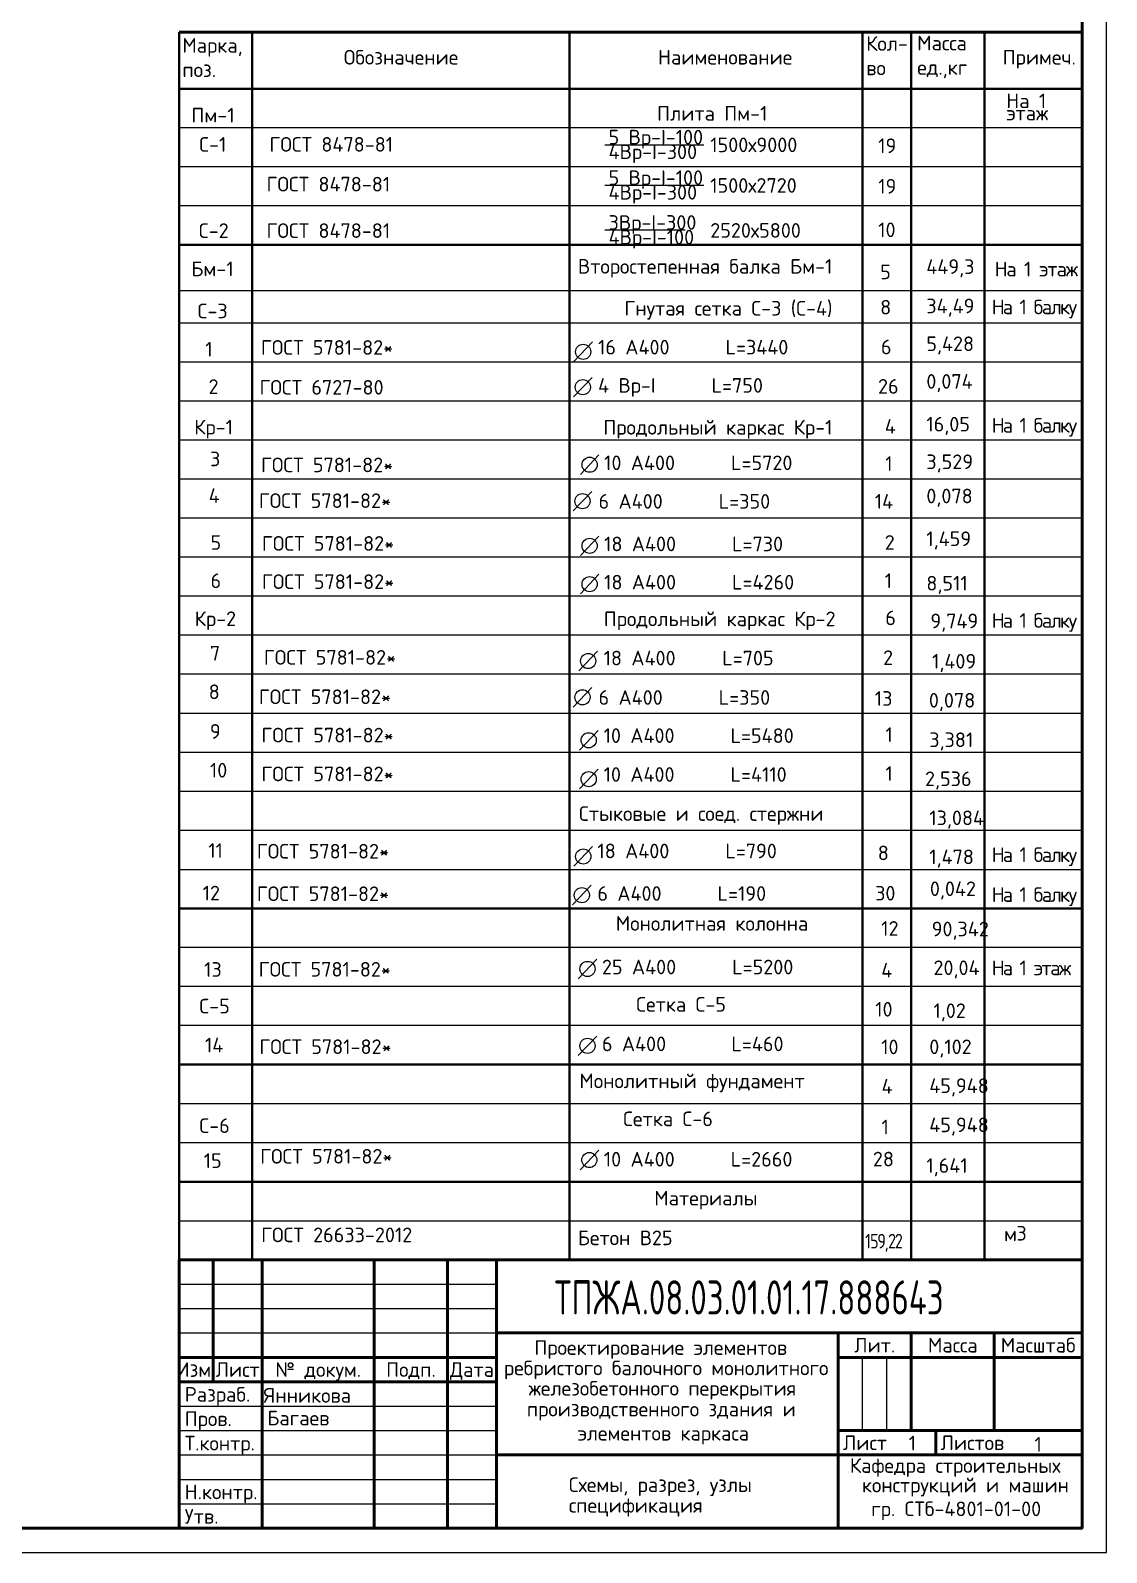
# Model space of a CAD drawing. Header units: millimetres. Extents: x -258556 to -95372, y 16759 to 83599.
# Drawn here: x -127373.7 to -127153.2, y 41411.4 to 41723.4 of the extents above; entities that cross this region are included whole.
import ezdxf
from ezdxf.enums import TextEntityAlignment as Align

# ---------------------------------------------------------------- set-up
doc = ezdxf.new("R2010")
doc.units = ezdxf.units.MM
doc.header["$LTSCALE"] = 0.5
for name, color, linetype, lineweight in [('0.25-STAMP', 10, 'Continuous', 25), ('0.25-TEXT', 10, 'Continuous', 25), ('0.3-STAMP', 7, 'Continuous', 30), ('ТОЛСТЫЕ', 1, 'Continuous', 50), ('Толстый', 7, 'Continuous', 40), ('ТОНКИЕе', 7, 'Continuous', 25)]:
    doc.layers.add(name, color=color, linetype=linetype, lineweight=lineweight)
doc.layers.add('тонкие', color=7, linetype='Continuous')
doc.styles.add('Наклонный', font='isocpeur.ttf', dxfattribs={"height": 3})
doc.styles.add('Наклонный3.5', font='isocpeur.ttf', dxfattribs={"height": 3})
doc.styles.add('прямой 7', font='isocpeur.ttf', dxfattribs={"width": 0.7, "height": 7})

msp = doc.modelspace()

# ---------------------------------------------------------------- linework, layer by layer
at = {"layer": '0.25-STAMP', "color": 7}
for p, q in [((-127343.22469, 41466.39761), (-127278.22469, 41466.39761)), ((-127343.22469, 41461.39761), (-127278.22469, 41461.39761)), ((-127343.22469, 41456.39761), (-127278.22469, 41456.39761)), ((-127203.22469, 41436.39761), (-127203.22469, 41451.39761)), ((-127198.22469, 41436.39761), (-127198.22469, 41451.39761)), ((-127343.22469, 41441.39761), (-127278.22469, 41441.39761)), ((-127343.22469, 41436.39761), (-127278.22469, 41436.39761)), ((-127343.22469, 41431.39761), (-127278.22469, 41431.39761)), ((-127343.22469, 41426.39761), (-127278.22469, 41426.39761)), ((-127343.22469, 41421.39761), (-127278.22469, 41421.39761))]:
    msp.add_line(p, q, dxfattribs=at)
msp.add_lwpolyline([(-127994.22469, 41411.39759), (-127153.22469, 41411.39759), (-127153.22469, 42005.39759), (-127994.22469, 42005.39759), (-127994.22469, 41411.39759)], dxfattribs=at)
at = {"layer": '0.3-STAMP', "color": 7, "lineweight": 50}
for p, q in [((-127343.2247, 41416.39761), (-127343.2247, 41471.39761)), ((-127343.22469, 41471.39761), (-127158.22469, 41471.39761)), ((-127336.22469, 41446.39761), (-127336.22469, 41471.39761)), ((-127326.22469, 41416.39761), (-127326.22469, 41471.39761)), ((-127303.22469, 41416.39761), (-127303.22469, 41471.39761)), ((-127288.22469, 41416.39761), (-127288.22469, 41471.39761)), ((-127278.22469, 41416.39761), (-127278.22469, 41471.39761)), ((-127278.22469, 41456.39761), (-127158.22469, 41456.39761)), ((-127208.22469, 41416.39761), (-127208.22469, 41456.39761)), ((-127193.22469, 41436.39761), (-127193.22469, 41456.39761)), ((-127176.22469, 41436.39761), (-127176.22469, 41456.39761)), ((-127343.22469, 41451.39761), (-127278.22469, 41451.39761)), ((-127208.22469, 41451.39761), (-127158.22469, 41451.39761)), ((-127343.22469, 41446.39761), (-127278.22469, 41446.39761)), ((-127208.22469, 41436.39761), (-127158.22469, 41436.39761)), ((-127188.22469, 41431.39761), (-127188.22469, 41436.39761)), ((-127278.22469, 41431.39761), (-127158.22469, 41431.39761))]:
    msp.add_line(p, q, dxfattribs=at)
at = {"layer": '0.3-STAMP', "color": 7}
for p, q in [((-127158.2247, 41416.39761), (-127158.2247, 41471.39761)), ((-127343.22469, 41416.39761), (-127158.22469, 41416.39761))]:
    msp.add_line(p, q, dxfattribs=at)
at = {"layer": '0.3-STAMP', "color": 7, "lineweight": 50}
msp.add_lwpolyline([(-127974.22469, 41416.39759), (-127158.22469, 41416.39759), (-127158.22469, 42000.39759), (-127974.22469, 42000.39759), (-127974.22469, 41416.39759)], dxfattribs=at)
at = {"layer": 'ТОЛСТЫЕ', "color": 7}
msp.add_lwpolyline([(-127343.2247, 41722.99974), (-127158.2247, 41722.99974)], dxfattribs=at)
at = {"layer": 'Толстый', "color": 7}
for p, q in [((-127343.2247, 41722.99974), (-127343.2247, 41606.52586)), ((-127343.2247, 41722.99974), (-127343.2247, 41606.52586)), ((-127328.2247, 41722.99974), (-127328.2247, 41655.39761)), ((-127328.2247, 41722.99974), (-127328.2247, 41471.39761)), ((-127263.2247, 41722.99974), (-127263.2247, 41711.39761)), ((-127263.2247, 41722.99974), (-127263.2247, 41487.39761)), ((-127203.2247, 41722.99974), (-127203.2247, 41711.39761)), ((-127203.2247, 41722.99974), (-127203.2247, 41711.39761)), ((-127193.2247, 41722.99974), (-127193.2247, 41711.39761)), ((-127193.2247, 41722.99974), (-127193.2247, 41471.39761)), ((-127178.2247, 41722.99974), (-127178.2247, 41607.39761)), ((-127178.2247, 41722.99974), (-127178.2247, 41607.39761)), ((-127343.2247, 41711.39761), (-127343.2247, 41541.8709)), ((-127158.2247, 41711.39761), (-127343.2247, 41711.39761)), ((-127203.2247, 41711.39761), (-127203.2247, 41540.74112)), ((-127178.2247, 41711.39761), (-127178.2247, 41541.8709)), ((-127263.2247, 41703.39761), (-127263.2247, 41679.39761)), ((-127263.2247, 41703.39761), (-127263.2247, 41679.39761)), ((-127203.2247, 41703.39761), (-127203.2247, 41679.39761)), ((-127203.2247, 41703.39761), (-127203.2247, 41679.39761)), ((-127193.2247, 41703.39761), (-127193.2247, 41679.39761)), ((-127193.2247, 41703.39761), (-127193.2247, 41679.39761)), ((-127158.2247, 41679.39761), (-127343.2247, 41679.39761)), ((-127263.2247, 41670.07551), (-127263.2247, 41655.39761)), ((-127263.2247, 41670.07551), (-127263.2247, 41655.39761)), ((-127203.2247, 41670.07551), (-127203.2247, 41607.39761)), ((-127203.2247, 41670.07551), (-127203.2247, 41607.39761)), ((-127193.2247, 41670.07551), (-127193.2247, 41606.06696)), ((-127193.2247, 41670.07551), (-127193.2247, 41606.06696)), ((-127328.2247, 41647.39761), (-127328.2247, 41606.52586)), ((-127328.2247, 41647.39761), (-127328.2247, 41606.52586)), ((-127263.2247, 41647.39761), (-127263.2247, 41607.39761)), ((-127263.2247, 41647.39761), (-127263.2247, 41607.39761)), ((-127343.2247, 41589.8709), (-127343.2247, 41541.8709)), ((-127328.2247, 41589.8709), (-127328.2247, 41541.8709)), ((-127328.2247, 41589.8709), (-127328.2247, 41541.8709)), ((-127263.2247, 41589.8709), (-127263.2247, 41541.8709)), ((-127263.2247, 41589.8709), (-127263.2247, 41541.8709)), ((-127203.2247, 41589.8709), (-127203.2247, 41540.74112)), ((-127193.2247, 41590.70691), (-127193.2247, 41540.74112)), ((-127193.2247, 41590.70691), (-127193.2247, 41540.74112)), ((-127178.2247, 41589.8709), (-127178.2247, 41541.8709)), ((-127343.2247, 41543.39761), (-127343.2247, 41471.39761)), ((-127343.2247, 41543.39761), (-127158.2247, 41543.39761)), ((-127328.2247, 41543.39761), (-127328.2247, 41471.39761)), ((-127263.2247, 41543.39761), (-127263.2247, 41471.39761)), ((-127203.2247, 41543.39761), (-127203.2247, 41471.39761)), ((-127178.2247, 41543.39761), (-127178.2247, 41471.39761)), ((-127193.2247, 41533.8709), (-127193.2247, 41471.39761)), ((-127158.2247, 41511.39761), (-127343.2247, 41511.39761)), ((-127343.2247, 41487.37096), (-127158.2247, 41487.37096)), ((-127343.2247, 41471.39761), (-127158.2247, 41471.39761))]:
    msp.add_line(p, q, dxfattribs=at)
at = {"layer": 'тонкие', "color": 7}
for p, q in [((-127158.2247, 41711.39761), (-127343.2247, 41711.39761)), ((-127158.2247, 41703.39761), (-127343.2247, 41703.39761)), ((-127255.99569, 41699.93134), (-127235.69264, 41699.93134)), ((-127255.99569, 41699.93134), (-127235.69264, 41699.93134)), ((-127158.2247, 41695.39761), (-127343.2247, 41695.39761)), ((-127255.99569, 41691.61786), (-127235.69264, 41691.61786)), ((-127255.99569, 41691.61786), (-127235.69264, 41691.61786)), ((-127158.2247, 41687.39761), (-127343.2247, 41687.39761)), ((-127255.99613, 41682.50658), (-127239.54688, 41682.50658)), ((-127255.99613, 41682.50658), (-127239.54688, 41682.50658)), ((-127158.2247, 41679.39761), (-127343.2247, 41679.39761)), ((-127158.2247, 41663.39761), (-127343.2247, 41663.39761)), ((-127262.35385, 41655.49031), (-127258.53792, 41659.50812)), ((-127262.35385, 41655.49031), (-127258.53792, 41659.50812)), ((-127158.2247, 41655.39761), (-127343.2247, 41655.39761)), ((-127262.41373, 41648.24133), (-127258.5978, 41652.25914)), ((-127262.41373, 41648.24133), (-127258.5978, 41652.25914)), ((-127158.2247, 41647.39761), (-127343.2247, 41647.39761)), ((-127158.2247, 41639.39761), (-127343.2247, 41639.39761)), ((-127261.0205, 41632.34559), (-127257.20457, 41636.36339)), ((-127261.0205, 41632.34559), (-127257.20457, 41636.36339)), ((-127158.2247, 41631.39761), (-127343.2247, 41631.39761)), ((-127262.49252, 41624.87512), (-127258.67659, 41628.89292)), ((-127262.49252, 41624.87512), (-127258.67659, 41628.89292)), ((-127158.2247, 41623.39761), (-127343.2247, 41623.39761)), ((-127261.0205, 41615.71882), (-127257.20457, 41619.73662)), ((-127261.0205, 41615.71882), (-127257.20457, 41619.73662)), ((-127158.2247, 41615.39761), (-127343.2247, 41615.39761)), ((-127261.0205, 41607.88349), (-127257.20457, 41611.9013)), ((-127261.0205, 41607.88349), (-127257.20457, 41611.9013)), ((-127158.2247, 41607.39761), (-127343.2247, 41607.39761)), ((-127158.2247, 41599.39761), (-127343.2247, 41599.39761)), ((-127261.315, 41592.11775), (-127257.49907, 41596.13556)), ((-127261.315, 41592.11775), (-127257.49907, 41596.13556)), ((-127158.2247, 41591.39761), (-127343.2247, 41591.39761)), ((-127262.49252, 41584.68074), (-127258.67659, 41588.69855)), ((-127262.49252, 41584.68074), (-127258.67659, 41588.69855)), ((-127158.2247, 41583.39761), (-127343.2247, 41583.39761)), ((-127261.21441, 41575.87308), (-127257.39848, 41579.89089)), ((-127261.21441, 41575.87308), (-127257.39848, 41579.89089)), ((-127158.2247, 41575.39761), (-127343.2247, 41575.39761)), ((-127261.21441, 41567.91212), (-127257.39848, 41571.92993)), ((-127261.21441, 41567.91212), (-127257.39848, 41571.92993)), ((-127158.2247, 41567.39761), (-127343.2247, 41567.39761)), ((-127158.2247, 41559.39761), (-127343.2247, 41559.39761)), ((-127158.2247, 41559.39761), (-127343.2247, 41559.39761)), ((-127262.32867, 41552.06544), (-127258.51274, 41556.08324)), ((-127262.32867, 41552.06544), (-127258.51274, 41556.08324)), ((-127343.2247, 41551.39761), (-127158.2247, 41551.39761)), ((-127262.61258, 41544.1325), (-127258.79665, 41548.15031)), ((-127262.61258, 41544.1325), (-127258.79665, 41548.15031)), ((-127343.2247, 41543.39761), (-127158.2247, 41543.39761)), ((-127158.2247, 41535.39761), (-127343.2247, 41535.39761)), ((-127261.46357, 41529.00897), (-127257.64765, 41533.02677)), ((-127158.2247, 41527.39761), (-127343.2247, 41527.39761)), ((-127158.2247, 41519.39761), (-127343.2247, 41519.39761)), ((-127261.45987, 41513.24999), (-127257.64394, 41517.2678)), ((-127158.2247, 41511.39761), (-127343.2247, 41511.39761)), ((-127343.2247, 41511.39761), (-127158.2247, 41511.39761)), ((-127158.2247, 41503.39761), (-127343.2247, 41503.39761)), ((-127158.2247, 41495.39761), (-127343.2247, 41495.39761)), ((-127261.08098, 41489.84358), (-127257.26505, 41493.86138)), ((-127343.2247, 41487.39761), (-127158.2247, 41487.39761)), ((-127343.2247, 41487.39761), (-127158.2247, 41487.39761)), ((-127343.2247, 41479.39761), (-127158.2247, 41479.39761)), ((-127343.2247, 41479.39761), (-127343.2247, 41463.39761)), ((-127343.2247, 41471.39761), (-127158.2247, 41471.39761))]:
    msp.add_line(p, q, dxfattribs=at)
for centre in [(-127260.45138, 41657.49343), (-127260.45138, 41657.49343), (-127260.51126, 41650.24445), (-127260.51126, 41650.24445), (-127259.11803, 41634.3487), (-127259.11803, 41634.3487), (-127260.59005, 41626.87823), (-127260.59005, 41626.87823), (-127259.11803, 41617.72193), (-127259.11803, 41617.72193), (-127259.11803, 41609.88661), (-127259.11803, 41609.88661), (-127259.41253, 41594.12087), (-127259.41253, 41594.12087), (-127260.59005, 41586.68386), (-127260.59005, 41586.68386), (-127259.31194, 41577.8762), (-127259.31194, 41577.8762), (-127259.31194, 41569.91524), (-127259.31194, 41569.91524), (-127260.4262, 41554.06855), (-127260.4262, 41554.06855), (-127260.71011, 41546.13562), (-127260.71011, 41546.13562), (-127259.56111, 41531.01208), (-127259.5574, 41515.25311), (-127259.17851, 41491.84669)]:
    msp.add_circle(centre, 1.55339, dxfattribs=at)
at = {"layer": 'ТОНКИЕе', "color": 7}
msp.add_lwpolyline([(-127343.2247, 41679.39761), (-127343.2247, 41670.07551), (-127158.2247, 41670.07551)], dxfattribs=at)

# ---------------------------------------------------------------- texts
at = {"layer": '0.25-TEXT', "color": 7, "style": 'прямой 7', "width": 0.7}
msp.add_text('ТПЖА.08.03.01.01.17.888643 ', height=7, dxfattribs=at).set_placement((-127266.33187, 41460.18365))
at = {"layer": '0.25-TEXT', "color": 7, "style": 'Наклонный'}
for s, p in [('Проектирование элементов', (-127270.43565, 41451.90667)), ('ребристого балочного монолитного', (-127276.67982, 41447.73107)), ('Разраб.', (-127342.06737, 41442.31859)), ('Янникова', (-127325.87841, 41442.10693)), ('железобетонного перекрытия', (-127271.60057, 41443.56552)), ('производственного здания и', (-127271.98888, 41439.29804)), ('Пров.', (-127342.06737, 41437.31859)), ('Багаев', (-127325.1398, 41437.46348)), ('Т.контр.', (-127342.06737, 41432.31859)), ('элементов каркаса', (-127261.60068, 41434.35179)), ('Лист', (-127207.22469, 41432.39761)), ('1', (-127193.75173, 41432.33899)), ('Листов', (-127187.22469, 41432.39761)), ('1', (-127167.99175, 41432.06535)), ('Кафедра строительных', (-127205.79692, 41427.72848)), ('Схемы, разрез, узлы', (-127263.37882, 41423.80397)), ('Н.контр.', (-127342.06737, 41422.31859)), ('спецификация', (-127263.37882, 41419.5804)), ('Утв.', (-127342.06737, 41417.31859)), ('гр. СТб-4801-01-00', (-127201.44829, 41418.8536))]:
    msp.add_text(s, height=3, dxfattribs=at).set_placement(p)
for s, p in [('Лит.', (-127200.72469, 41453.89761)), ('Масса', (-127184.72469, 41453.89761)), ('Масштаб', (-127167.22469, 41453.89761)), ('Изм.', (-127339.72469, 41448.89761)), ('Лист', (-127331.22469, 41448.89761)), ('№ докум.', (-127314.72469, 41448.89761)), ('Подп.', (-127295.72469, 41448.89761)), ('Дата', (-127283.22469, 41448.89761))]:
    msp.add_text(s, height=3, dxfattribs=at).set_placement(p, align=Align.MIDDLE_CENTER)
at = {"layer": 'ТОЛСТЫЕ', "color": 7, "insert": (-127202.68819, 41476.71885), "char_height": 3, "attachment_point": 1, "style": 'Наклонный3.5'}
msp.add_mtext_dynamic_manual_height_columns('{\\W0.8;\\T0.85;159,22}', width=14.1620556, gutter_width=17.5, heights=[0], dxfattribs=at)
at = {"layer": 'тонкие', "color": 7, "char_height": 3, "attachment_point": 1, "style": 'Наклонный3.5'}
for s, width, heights, insert in [('Кол-\\Pво', 8.2829146, [0], (-127202.46609, 41722.17739)), ('Кол-\\Pво', 8.2829146, [0], (-127202.46609, 41722.17739)), ('Масса\\Pед.,кг', 13.7178906, [0], (-127192.0166, 41722.27569)), ('Масса\\Pед.,кг', 13.7178906, [0], (-127192.0166, 41722.27569)), ('Марка,\\Pпоз.', 12.6638621, [0], (-127342.56078, 41721.80968)), ('Марка,\\Pпоз.', 12.6638621, [0], (-127342.56078, 41721.80968)), ('Обозначение', 44.971384, [0], (-127309.47558, 41719.36282)), ('Обозначение', 44.971384, [0], (-127309.47558, 41719.36282)), ('Наименование', 39.3909921, [0], (-127245.10207, 41719.36282)), ('Наименование', 39.3909921, [0], (-127245.10207, 41719.36282)), ('Примеч.', 15.523702, [0], (-127174.51685, 41719.36282)), ('Примеч.', 15.523702, [0], (-127174.51685, 41719.36282)), ('\\pxsm0.5;На 1 этаж', 17.3996689, [0], (-127173.77087, 41710.43115)), ('Пм-1', 11.5440951, [0], (-127340.69862, 41707.49225)), ('Плита Пм-1', 58.1953344, [0], (-127245.30862, 41707.86624)), ('С-1', 11.5440951, [0], (-127339.09879, 41701.50057)), ('С-1', 11.5440951, [0], (-127339.09879, 41701.50057)), ('ГОСТ 8478-81', 61.7924882, [0], (-127324.71118, 41701.50758)), ('ГОСТ 8478-81', 61.7924882, [0], (-127324.71118, 41701.50758)), ('\\pxsm0.6;5 Вр-I-100\\P4Вр-I-300', 31.3188035, [10.30316], (-127255.23705, 41702.9974)), ('1500х9000', 5.3039749, [0], (-127234.41207, 41701.40559)), ('19', 5.3039749, [0], (-127199.99505, 41701.23242)), ('\\pxsm0.6;5 Вр-I-100\\P4Вр-I-300', 31.3188035, [10.30316], (-127255.23705, 41694.68393)), ('ГОСТ 8478-81', 61.7924882, [0], (-127325.30648, 41693.35721)), ('1500х2720', 5.3039749, [0], (-127234.41207, 41693.09211)), ('19', 5.3039749, [0], (-127199.99505, 41692.91895)), ('\\pxsm0.6;3Вр-I-300\\P4Вр-I-100', 31.3188035, [0], (-127255.2375, 41685.49774)), ('С-2', 11.5440951, [0], (-127339.16774, 41683.8297)), ('ГОСТ 8478-81', 61.7924882, [0], (-127325.30648, 41683.8305)), ('2520х5800', 5.3039749, [0], (-127234.41207, 41683.87888)), ('10', 5.3039749, [0], (-127200.00372, 41683.99684)), ('Бм-1', 11.5440951, [0], (-127340.69862, 41675.99033)), ('Второстепенная балка Бм-1', 58.1953344, [0], (-127261.51741, 41676.50808)), ('5', 5.3039749, [0], (-127199.60219, 41675.3641)), ('449,3', 5.3039749, [0], (-127190.14268, 41676.45593)), ('{\\T0.9;На 1 этаж}', 17.3996689, [0], (-127176.14018, 41675.94993)), ('С-3', 11.5440951, [0], (-127339.43883, 41667.36678)), ('Гнутая сетка С-3 (С-4)', 50.9591858, [0], (-127252.00326, 41667.92003)), ('8', 5.3039749, [0], (-127199.60219, 41668.13244)), ('34,49', 5.3039749, [0], (-127190.14268, 41668.39385)), ('{\\T0.85;На 1 балку}', 17.3996689, [0], (-127176.74276, 41668.18379)), ('ГОСТ 5781-82*', 61.7924882, [0], (-127326.45916, 41659.88661)), ('16 А400      L=3440', 58.3044624, [0], (-127257.39309, 41659.94612)), ('6', 5.3039749, [0], (-127199.43728, 41659.97979)), ('5,428', 5.3039749, [0], (-127190.14268, 41660.64097)), ('1', 4.9424109, [0], (-127337.84792, 41659.5178)), ('2', 4.9424109, [3.38082], (-127337.18208, 41651.85833)), ('ГОСТ 6727-80', 61.7924882, [0], (-127326.74961, 41651.7149)), ('4 Вр-I      L=750', 52.0456418, [0], (-127257.38939, 41652.10758)), ('26', 5.3039749, [0], (-127200.03901, 41651.91406)), ('0,074', 5.3039749, [0], (-127190.14268, 41652.92937)), ('16,05', 5.3039749, [0], (-127190.14268, 41644.16619)), ('{\\T0.85;На 1 балку}', 17.3996689, [0], (-127176.74276, 41643.92401)), ('Кр-1', 11.5440951, [0], (-127340.12775, 41643.55287)), ('Продольный каркас Кр-1', 58.7579219, [0], (-127256.31806, 41643.51962)), ('4', 5.3039749, [0], (-127198.64914, 41643.72325)), ('3', 4.6516974, [0], (-127336.88776, 41637.04151)), ('ГОСТ 5781-82*', 61.7924882, [0], (-127326.44685, 41635.81227)), ('10 А400      L=5720', 61.3799221, [0], (-127256.15292, 41636.23989)), ('1', 5.3039749, [0], (-127198.55967, 41636.08768)), ('3,529', 5.3039749, [0], (-127190.14268, 41636.45458)), ('4', 4.9424109, [0], (-127337.15498, 41629.50912)), ('ГОСТ 5781-82*', 61.7924882, [0], (-127326.89277, 41628.48413)), ('6 А400      L=350', 52.0456418, [0], (-127257.28594, 41628.33997)), ('14', 5.3039749, [0], (-127200.70147, 41628.3454)), ('0,078', 5.3039749, [0], (-127190.14268, 41629.44407)), ('5', 4.6516974, [0], (-127336.77568, 41619.91462)), ('ГОСТ 5781-82*', 61.7924882, [0], (-127326.25573, 41619.72218)), ('18 А400      L=730', 61.3799221, [0], (-127256.15292, 41619.61312)), ('2', 5.3039749, [0], (-127198.66415, 41619.91788)), ('1,459', 5.3039749, [0], (-127190.14268, 41620.68081)), ('6', 4.6516974, [0], (-127336.77568, 41612.0793)), ('ГОСТ 5781-82*', 61.7924882, [0], (-127326.25573, 41611.88686)), ('18 А400      L=4260', 61.3799221, [0], (-127256.15292, 41611.7778)), ('1', 5.3039749, [0], (-127198.66415, 41612.08256)), ('8,511', 5.3039749, [0], (-127190.14268, 41611.56716)), ('Кр-2', 11.5440951, [0], (-127340.03087, 41604.29249)), ('Продольный каркас Кр-2', 58.7579219, [0], (-127256.22118, 41604.25925)), ('6', 5.3039749, [0], (-127198.55226, 41604.46288)), ('9,749', 5.3039749, [0], (-127189.31106, 41603.82939)), ('{\\T0.85;На 1 балку}', 17.3996689, [0], (-127176.74276, 41603.92558)), ('7', 4.9424109, [0], (-127336.90908, 41597.20889)), ('ГОСТ 5781-82*', 61.7924882, [0], (-127325.85677, 41596.37077)), ('18 А400     L=705', 52.0456418, [0], (-127256.24994, 41596.22661)), ('2', 5.3039749, [0], (-127199.00021, 41596.30783)), ('1,409', 5.3039749, [0], (-127188.9688, 41595.56716)), ('8', 4.9424109, [0], (-127337.15498, 41589.31474)), ('ГОСТ 5781-82*', 61.7924882, [0], (-127326.89277, 41588.28976)), ('6 А400      L=350', 52.0456418, [0], (-127257.28594, 41588.1456)), ('13', 5.3039749, [0], (-127200.70147, 41587.9381)), ('0,078', 5.3039749, [0], (-127189.62178, 41587.56716)), ('9', 4.9424109, [0], (-127336.90908, 41581.19306)), ('ГОСТ 5781-82*', 61.7924882, [0], (-127326.35645, 41580.43795)), ('10 А400      L=5480', 52.0456418, [3.5025], (-127256.25365, 41580.32889)), ('1', 5.3039749, [0], (-127198.51661, 41580.51879)), ('3,381', 5.3039749, [0], (-127189.53967, 41579.48253)), ('10', 4.9424109, [0], (-127336.90908, 41573.2321)), ('ГОСТ 5781-82*', 61.7924882, [0], (-127326.35645, 41572.47699)), ('10 А400      L=4110', 52.0456418, [3.5025], (-127256.25365, 41572.36793)), ('1', 5.3039749, [0], (-127198.51661, 41572.55783)), ('2,536', 5.3039749, [0], (-127190.41324, 41571.48253)), ('Стыковые и соед. стержни', 72.0453803, [0], (-127261.29669, 41564.35383)), ('13,084', 5.3039749, [0], (-127189.53967, 41563.48253)), ('11', 6.0411658, [0], (-127337.24528, 41556.77172)), ('ГОСТ 5781-82*', 61.7924882, [0], (-127327.30071, 41556.63411)), ('18 А400      L=790', 59.5133679, [0], (-127257.52915, 41556.68596)), ('8', 5.3039749, [0], (-127200.08308, 41556.28436)), ('1,478', 5.3039749, [0], (-127189.53967, 41555.48253)), ('{\\T0.85;На 1 балку}', 17.3996689, [0], (-127176.74276, 41555.92248)), ('12', 6.0411658, [0], (-127338.39716, 41548.0596)), ('ГОСТ 5781-82*', 61.7924882, [0], (-127327.29961, 41547.92199)), ('6 А400      L=190', 52.0456418, [0], (-127257.52805, 41547.97384)), ('30', 5.3039749, [0], (-127200.63802, 41548.03)), ('0,042', 5.3039749, [0], (-127189.41736, 41548.94265)), ('{\\T0.85;На 1 балку}', 17.3996689, [0], (-127176.74276, 41547.74414)), ('Монолитная колонна', 55.3202135, [0], (-127253.75406, 41541.84664)), ('12', 5.3039749, [0], (-127199.37813, 41540.81654)), ('90,342', 5.3039749, [0], (-127189.04857, 41540.69805)), ('13', 4.6516974, [0], (-127338.09696, 41532.40233)), ('ГОСТ 5781-82*', 61.7924882, [0], (-127326.92477, 41532.43327)), ('25 А400      L=5200', 52.0456418, [0], (-127256.596, 41532.90327)), ('4', 5.3039749, [0], (-127199.37813, 41532.24992)), ('20,04', 5.3039749, [0], (-127188.68475, 41532.75325)), ('{\\T0.85;На 1 этаж}', 17.3996689, [0], (-127176.74276, 41532.71457)), ('С-5', 11.5440951, [0], (-127339.07086, 41524.90113)), ('Сетка С-5', 34.1093493, [0], (-127249.57788, 41525.2532)), ('10', 5.3039749, [0], (-127200.61822, 41524.24255)), ('1,02', 5.3039749, [0], (-127188.68475, 41523.95142)), ('14', 4.6516974, [0], (-127337.91399, 41516.91582)), ('ГОСТ 5781-82*', 61.7924882, [0], (-127326.77899, 41516.57104)), ('6 А400       L=460', 52.0456418, [0], (-127256.59229, 41517.1443)), ('10', 3.5, [0], (-127199.39464, 41516.52373)), ('0,102', 5.3039749, [0], (-127189.53967, 41516.5556)), ('Монолитный фундамент', 55.3202135, [0], (-127261.21782, 41509.56431)), ('4', 5.3039749, [0], (-127199.31348, 41508.43704)), ('45,948', 5.3039749, [0], (-127189.53967, 41508.58225)), ('Сетка С-6', 27.5399638, [0], (-127252.2539, 41501.78418)), ('45,948', 5.3039749, [0], (-127189.53967, 41500.5556)), ('С-6', 11.5440951, [0], (-127339.07086, 41500.39024)), ('1', 5.3039749, [0], (-127199.31348, 41500.10739)), ('15', 4.6516974, [0], (-127338.17209, 41493.21516)), ('ГОСТ 5781-82*', 61.7924882, [0], (-127326.6108, 41494.11492)), ('10 А400      L=2660', 52.0456418, [0], (-127256.2134, 41493.51073)), ('28', 5.3039749, [0], (-127201.09015, 41493.54359)), ('1,641', 5.3039749, [0], (-127190.14268, 41492.22165)), ('Материалы', 55.3202135, [0], (-127245.88348, 41485.53699)), ('ГОСТ 26633-2012', 61.7924882, [0], (-127326.40259, 41478.00246)), ('Бетон В25', 40.09602, [0], (-127261.52276, 41477.39629)), ('м', 8.2355022, [0], (-127174.22613, 41478.20527)), ('3', 2.2720128, [0], (-127171.68284, 41478.34318))]:
    msp.add_mtext_dynamic_manual_height_columns(s, width=width, gutter_width=17.5, heights=heights, dxfattribs=dict(at, insert=insert))
at = {"layer": 'ТОНКИЕе', "insert": (-127203.3461, 41426.72788), "char_height": 3, "attachment_point": 1, "style": 'Наклонный3.5'}
msp.add_mtext_dynamic_manual_height_columns('конструкций и машин', width=45.5831542, gutter_width=15, heights=[0], dxfattribs=at)

doc.saveas('drawing.dxf')
